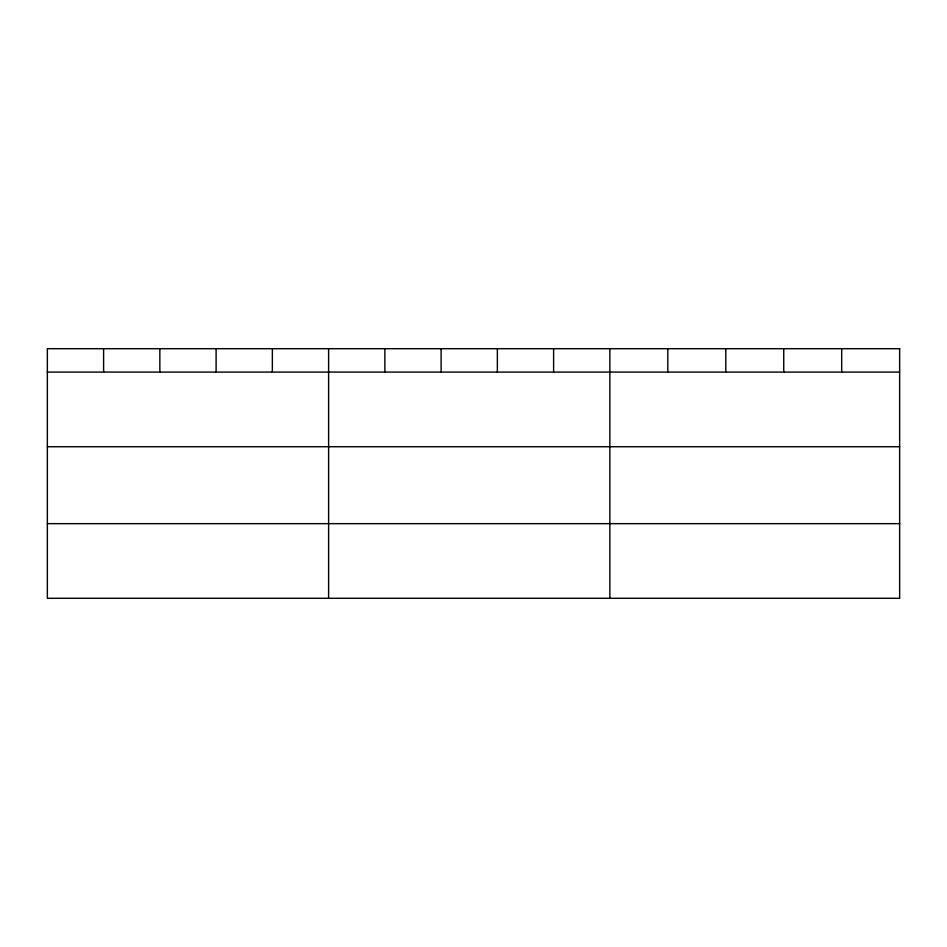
<?xml version="1.0" encoding="UTF-8"?>
<svg xmlns="http://www.w3.org/2000/svg" width="947" height="947" viewBox="0 0 947 947"><rect width="100%" height="100%" fill="white"/><g stroke="black" fill="none" stroke-linecap="round" stroke-linejoin="round"><path stroke-width="1.42" d="M47.35 372.076L899.65 372.076M47.35 446.735L899.65 446.735M47.35 523.655L899.65 523.655M841.694 348.697L841.694 372.076M783.737 348.697L783.737 372.076M725.781 348.697L725.781 372.076M667.824 348.697L667.824 372.076M609.868 348.697L609.868 598.303M553.616 348.697L553.616 372.076M497.364 348.697L497.364 372.076M441.113 348.697L441.113 372.076M384.861 348.697L384.861 372.076M328.609 348.697L328.609 598.303M272.357 348.697L272.357 372.076M216.105 348.697L216.105 372.076M159.854 348.697L159.854 372.076M103.602 348.697L103.602 372.076M899.65 348.697L47.35 348.697L47.35 598.303L899.65 598.303L899.65 348.697"/></g></svg>
